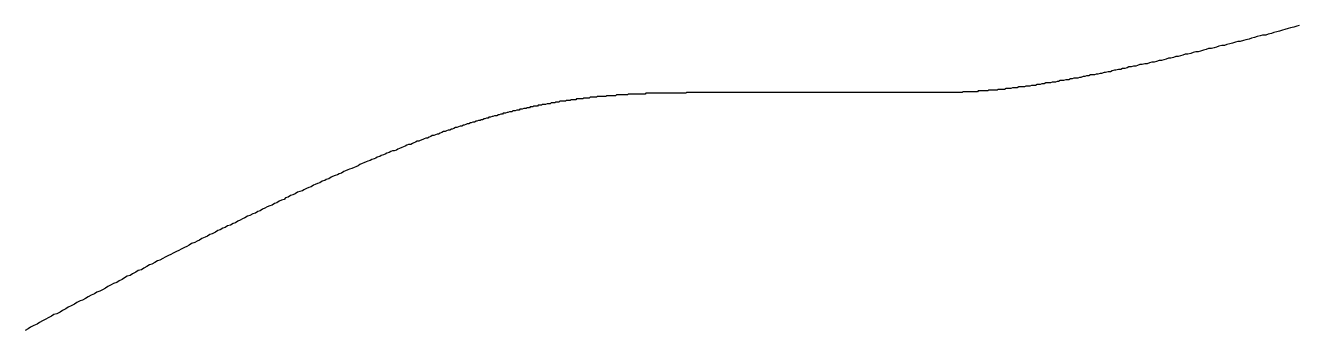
# Model space of a CAD drawing. Header units: millimetres. Extents: x 289 to 9778, y -894 to 6380.
# Drawn here: x 7090.57 to 7106.54, y 544.96 to 548.78 of the extents above; entities that cross this region are included whole.
import ezdxf

# ---------------------------------------------------------------- set-up
doc = ezdxf.new("R2010")
doc.units = ezdxf.units.MM

msp = doc.modelspace()

# ---------------------------------------------------------------- linework, layer by layer
msp.add_polyline3d([(7106.55, 548.778, 0), (7106.52, 548.768, 0), (7106.48, 548.758, 0), (7106.44, 548.748, 0), (7106.41, 548.738, 0), (7106.37, 548.728, 0), (7106.34, 548.718, 0), (7106.3, 548.708, 0), (7106.27, 548.698, 0), (7106.23, 548.688, 0), (7106.2, 548.678, 0), (7106.16, 548.668, 0), (7106.13, 548.658, 0), (7106.09, 548.658, 0), (7106.06, 548.648, 0), (7106.02, 548.638, 0), (7105.99, 548.628, 0), (7105.95, 548.618, 0), (7105.92, 548.608, 0), (7105.88, 548.598, 0), (7105.85, 548.588, 0), (7105.81, 548.578, 0), (7105.78, 548.578, 0), (7105.75, 548.568, 0), (7105.71, 548.558, 0), (7105.68, 548.548, 0), (7105.64, 548.538, 0), (7105.61, 548.528, 0), (7105.58, 548.528, 0), (7105.54, 548.518, 0), (7105.51, 548.508, 0), (7105.48, 548.498, 0), (7105.45, 548.488, 0), (7105.41, 548.488, 0), (7105.38, 548.478, 0), (7105.35, 548.468, 0), (7105.31, 548.458, 0), (7105.28, 548.448, 0), (7105.25, 548.448, 0), (7105.22, 548.438, 0), (7105.19, 548.428, 0), (7105.15, 548.418, 0), (7105.12, 548.418, 0), (7105.09, 548.408, 0), (7105.06, 548.398, 0), (7105.03, 548.388, 0), (7105, 548.388, 0), (7104.97, 548.378, 0), (7104.94, 548.368, 0), (7104.91, 548.368, 0), (7104.88, 548.358, 0), (7104.85, 548.348, 0), (7104.82, 548.338, 0), (7104.79, 548.338, 0), (7104.76, 548.328, 0), (7104.73, 548.318, 0), (7104.7, 548.318, 0), (7104.67, 548.308, 0), (7104.64, 548.298, 0), (7104.61, 548.298, 0), (7104.58, 548.288, 0), (7104.55, 548.288, 0), (7104.52, 548.278, 0), (7104.5, 548.268, 0), (7104.47, 548.268, 0), (7104.44, 548.258, 0), (7104.41, 548.258, 0), (7104.39, 548.248, 0), (7104.36, 548.238, 0), (7104.33, 548.238, 0), (7104.31, 548.228, 0), (7104.28, 548.228, 0), (7104.25, 548.218, 0), (7104.23, 548.218, 0), (7104.2, 548.208, 0), (7104.18, 548.198, 0), (7104.15, 548.198, 0), (7104.12, 548.188, 0), (7104.1, 548.188, 0), (7104.07, 548.178, 0), (7104.05, 548.178, 0), (7104.02, 548.168, 0), (7104, 548.168, 0), (7103.98, 548.158, 0), (7103.95, 548.158, 0), (7103.93, 548.158, 0), (7103.91, 548.148, 0), (7103.88, 548.148, 0), (7103.86, 548.138, 0), (7103.84, 548.138, 0), (7103.81, 548.128, 0), (7103.79, 548.128, 0), (7103.77, 548.118, 0), (7103.75, 548.118, 0), (7103.72, 548.118, 0), (7103.7, 548.108, 0), (7103.68, 548.108, 0), (7103.66, 548.098, 0), (7103.64, 548.098, 0), (7103.62, 548.098, 0), (7103.59, 548.088, 0), (7103.57, 548.088, 0), (7103.55, 548.088, 0), (7103.53, 548.078, 0), (7103.51, 548.078, 0), (7103.49, 548.068, 0), (7103.47, 548.068, 0), (7103.45, 548.068, 0), (7103.43, 548.058, 0), (7103.41, 548.058, 0), (7103.39, 548.058, 0), (7103.37, 548.058, 0), (7103.35, 548.048, 0), (7103.34, 548.048, 0), (7103.32, 548.048, 0), (7103.3, 548.038, 0), (7103.28, 548.038, 0), (7103.26, 548.038, 0), (7103.24, 548.028, 0), (7103.22, 548.028, 0), (7103.21, 548.028, 0), (7103.19, 548.028, 0), (7103.17, 548.018, 0), (7103.15, 548.018, 0), (7103.13, 548.018, 0), (7103.12, 548.018, 0), (7103.1, 548.008, 0), (7103.08, 548.008, 0), (7103.06, 548.008, 0), (7103.05, 548.008, 0), (7103.03, 548.008, 0), (7103.01, 547.998, 0), (7103, 547.998, 0), (7102.98, 547.998, 0), (7102.96, 547.998, 0), (7102.95, 547.998, 0), (7102.93, 547.988, 0), (7102.92, 547.988, 0), (7102.9, 547.988, 0), (7102.88, 547.988, 0), (7102.87, 547.988, 0), (7102.85, 547.978, 0), (7102.84, 547.978, 0), (7102.82, 547.978, 0), (7102.8, 547.978, 0), (7102.79, 547.978, 0), (7102.77, 547.978, 0), (7102.76, 547.968, 0), (7102.74, 547.968, 0), (7102.73, 547.968, 0), (7102.71, 547.968, 0), (7102.7, 547.968, 0), (7102.68, 547.968, 0), (7102.67, 547.968, 0), (7102.65, 547.968, 0), (7102.64, 547.958, 0), (7102.62, 547.958, 0), (7102.61, 547.958, 0), (7102.59, 547.958, 0), (7102.58, 547.958, 0), (7102.57, 547.958, 0), (7102.55, 547.958, 0), (7102.54, 547.958, 0), (7102.52, 547.958, 0), (7102.51, 547.948, 0), (7102.5, 547.948, 0), (7102.48, 547.948, 0), (7102.47, 547.948, 0), (7102.45, 547.948, 0), (7102.44, 547.948, 0), (7102.43, 547.948, 0), (7102.41, 547.948, 0), (7102.4, 547.948, 0), (7102.38, 547.948, 0), (7102.37, 547.948, 0), (7102.36, 547.948, 0), (7102.34, 547.948, 0), (7102.33, 547.948, 0), (7102.32, 547.938, 0), (7102.3, 547.938, 0), (7102.29, 547.938, 0), (7102.28, 547.938, 0), (7102.26, 547.938, 0), (7102.25, 547.938, 0), (7102.24, 547.938, 0), (7102.22, 547.938, 0), (7102.21, 547.938, 0), (7102.2, 547.938, 0), (7102.18, 547.938, 0), (7102.17, 547.938, 0), (7102.16, 547.938, 0), (7102.14, 547.938, 0), (7102.13, 547.938, 0), (7102.12, 547.938, 0), (7102.1, 547.938, 0), (7102.09, 547.938, 0), (7102.08, 547.938, 0), (7102.06, 547.938, 0), (7102.05, 547.938, 0), (7102.04, 547.938, 0), (7102.02, 547.938, 0), (7102.01, 547.938, 0), (7102, 547.938, 0), (7101.98, 547.938, 0), (7101.97, 547.938, 0), (7101.96, 547.938, 0), (7101.94, 547.938, 0), (7101.93, 547.938, 0), (7101.92, 547.938, 0), (7101.9, 547.938, 0), (7101.89, 547.938, 0), (7101.88, 547.938, 0), (7101.86, 547.938, 0), (7101.85, 547.938, 0), (7101.84, 547.938, 0), (7101.82, 547.938, 0), (7101.81, 547.938, 0), (7101.8, 547.938, 0), (7101.78, 547.938, 0), (7101.77, 547.938, 0), (7101.76, 547.938, 0), (7101.74, 547.938, 0), (7101.73, 547.938, 0), (7101.72, 547.938, 0), (7101.7, 547.938, 0), (7101.69, 547.938, 0), (7101.67, 547.938, 0), (7101.66, 547.938, 0), (7101.65, 547.938, 0), (7101.63, 547.938, 0), (7101.62, 547.938, 0), (7101.6, 547.938, 0), (7101.59, 547.938, 0), (7101.57, 547.938, 0), (7101.56, 547.938, 0), (7101.55, 547.938, 0), (7101.53, 547.938, 0), (7101.52, 547.938, 0), (7101.5, 547.938, 0), (7101.49, 547.938, 0), (7101.47, 547.938, 0), (7101.46, 547.938, 0), (7101.44, 547.938, 0), (7101.43, 547.938, 0), (7101.41, 547.938, 0), (7101.4, 547.938, 0), (7101.38, 547.938, 0), (7101.37, 547.938, 0), (7101.35, 547.938, 0), (7101.34, 547.938, 0), (7101.32, 547.938, 0), (7101.31, 547.938, 0), (7101.29, 547.938, 0), (7101.28, 547.938, 0), (7101.26, 547.938, 0), (7101.25, 547.938, 0), (7101.23, 547.938, 0), (7101.22, 547.938, 0), (7101.2, 547.938, 0), (7101.19, 547.938, 0), (7101.17, 547.938, 0), (7101.16, 547.938, 0), (7101.14, 547.938, 0), (7101.12, 547.938, 0), (7101.11, 547.938, 0), (7101.09, 547.938, 0), (7101.08, 547.938, 0), (7101.06, 547.938, 0), (7101.05, 547.938, 0), (7101.03, 547.938, 0), (7101.01, 547.938, 0), (7101, 547.938, 0), (7100.98, 547.938, 0), (7100.97, 547.938, 0), (7100.95, 547.938, 0), (7100.94, 547.938, 0), (7100.92, 547.938, 0), (7100.9, 547.938, 0), (7100.89, 547.938, 0), (7100.87, 547.938, 0), (7100.86, 547.938, 0), (7100.84, 547.938, 0), (7100.82, 547.938, 0), (7100.81, 547.938, 0), (7100.79, 547.938, 0), (7100.78, 547.938, 0), (7100.76, 547.938, 0), (7100.74, 547.938, 0), (7100.73, 547.938, 0), (7100.71, 547.938, 0), (7100.7, 547.938, 0), (7100.68, 547.938, 0), (7100.66, 547.938, 0), (7100.65, 547.938, 0), (7100.63, 547.938, 0), (7100.61, 547.938, 0), (7100.6, 547.938, 0), (7100.58, 547.938, 0), (7100.57, 547.938, 0), (7100.55, 547.938, 0), (7100.53, 547.938, 0), (7100.52, 547.938, 0), (7100.5, 547.938, 0), (7100.49, 547.938, 0), (7100.47, 547.938, 0), (7100.45, 547.938, 0), (7100.44, 547.938, 0), (7100.42, 547.938, 0), (7100.4, 547.938, 0), (7100.39, 547.938, 0), (7100.37, 547.938, 0), (7100.36, 547.938, 0), (7100.34, 547.938, 0), (7100.32, 547.938, 0), (7100.31, 547.938, 0), (7100.29, 547.938, 0), (7100.28, 547.938, 0), (7100.26, 547.938, 0), (7100.24, 547.938, 0), (7100.23, 547.938, 0), (7100.21, 547.938, 0), (7100.19, 547.938, 0), (7100.18, 547.938, 0), (7100.16, 547.938, 0), (7100.15, 547.938, 0), (7100.13, 547.938, 0), (7100.11, 547.938, 0), (7100.1, 547.938, 0), (7100.08, 547.938, 0), (7100.07, 547.938, 0), (7100.05, 547.938, 0), (7100.03, 547.938, 0), (7100.02, 547.938, 0), (7100, 547.938, 0), (7099.99, 547.938, 0), (7099.97, 547.938, 0), (7099.96, 547.938, 0), (7099.94, 547.938, 0), (7099.92, 547.938, 0), (7099.91, 547.938, 0), (7099.89, 547.938, 0), (7099.88, 547.938, 0), (7099.86, 547.938, 0), (7099.85, 547.938, 0), (7099.83, 547.938, 0), (7099.81, 547.938, 0), (7099.8, 547.938, 0), (7099.78, 547.938, 0), (7099.77, 547.938, 0), (7099.75, 547.938, 0), (7099.74, 547.938, 0), (7099.72, 547.938, 0), (7099.71, 547.938, 0), (7099.69, 547.938, 0), (7099.68, 547.938, 0), (7099.66, 547.938, 0), (7099.65, 547.938, 0), (7099.63, 547.938, 0), (7099.62, 547.938, 0), (7099.6, 547.938, 0), (7099.59, 547.938, 0), (7099.57, 547.938, 0), (7099.56, 547.938, 0), (7099.54, 547.938, 0), (7099.53, 547.938, 0), (7099.51, 547.938, 0), (7099.5, 547.938, 0), (7099.48, 547.938, 0), (7099.47, 547.938, 0), (7099.45, 547.938, 0), (7099.44, 547.938, 0), (7099.42, 547.938, 0), (7099.41, 547.938, 0), (7099.39, 547.938, 0), (7099.38, 547.938, 0), (7099.37, 547.938, 0), (7099.35, 547.938, 0), (7099.34, 547.938, 0), (7099.32, 547.938, 0), (7099.31, 547.938, 0), (7099.29, 547.938, 0), (7099.28, 547.938, 0), (7099.27, 547.938, 0), (7099.25, 547.938, 0), (7099.24, 547.938, 0), (7099.23, 547.938, 0), (7099.21, 547.938, 0), (7099.2, 547.938, 0), (7099.18, 547.938, 0), (7099.17, 547.938, 0), (7099.16, 547.938, 0), (7099.14, 547.938, 0), (7099.13, 547.938, 0), (7099.12, 547.938, 0), (7099.1, 547.938, 0), (7099.09, 547.938, 0), (7099.08, 547.938, 0), (7099.06, 547.938, 0), (7099.05, 547.938, 0), (7099.04, 547.938, 0), (7099.03, 547.938, 0), (7099.01, 547.938, 0), (7099, 547.938, 0), (7098.99, 547.938, 0), (7098.97, 547.938, 0), (7098.96, 547.938, 0), (7098.95, 547.938, 0), (7098.94, 547.938, 0), (7098.92, 547.938, 0), (7098.91, 547.938, 0), (7098.9, 547.938, 0), (7098.88, 547.938, 0), (7098.87, 547.938, 0), (7098.86, 547.938, 0), (7098.85, 547.928, 0), (7098.84, 547.928, 0), (7098.82, 547.928, 0), (7098.81, 547.928, 0), (7098.8, 547.928, 0), (7098.79, 547.928, 0), (7098.77, 547.928, 0), (7098.76, 547.928, 0), (7098.75, 547.928, 0), (7098.74, 547.928, 0), (7098.73, 547.928, 0), (7098.71, 547.928, 0), (7098.7, 547.928, 0), (7098.69, 547.928, 0), (7098.68, 547.928, 0), (7098.67, 547.928, 0), (7098.65, 547.928, 0), (7098.64, 547.928, 0), (7098.63, 547.928, 0), (7098.62, 547.928, 0), (7098.61, 547.928, 0), (7098.59, 547.928, 0), (7098.58, 547.928, 0), (7098.57, 547.928, 0), (7098.56, 547.928, 0), (7098.55, 547.928, 0), (7098.54, 547.928, 0), (7098.52, 547.928, 0), (7098.51, 547.928, 0), (7098.5, 547.928, 0), (7098.49, 547.928, 0), (7098.48, 547.928, 0), (7098.47, 547.928, 0), (7098.45, 547.928, 0), (7098.44, 547.928, 0), (7098.43, 547.928, 0), (7098.42, 547.928, 0), (7098.41, 547.928, 0), (7098.4, 547.928, 0), (7098.39, 547.928, 0), (7098.37, 547.928, 0), (7098.36, 547.928, 0), (7098.35, 547.928, 0), (7098.34, 547.918, 0), (7098.33, 547.918, 0), (7098.32, 547.918, 0), (7098.31, 547.918, 0), (7098.3, 547.918, 0), (7098.28, 547.918, 0), (7098.27, 547.918, 0), (7098.26, 547.918, 0), (7098.25, 547.918, 0), (7098.24, 547.918, 0), (7098.23, 547.918, 0), (7098.22, 547.918, 0), (7098.21, 547.918, 0), (7098.19, 547.918, 0), (7098.18, 547.918, 0), (7098.17, 547.918, 0), (7098.16, 547.918, 0), (7098.15, 547.918, 0), (7098.14, 547.918, 0), (7098.13, 547.918, 0), (7098.12, 547.908, 0), (7098.1, 547.908, 0), (7098.09, 547.908, 0), (7098.08, 547.908, 0), (7098.07, 547.908, 0), (7098.06, 547.908, 0), (7098.05, 547.908, 0), (7098.04, 547.908, 0), (7098.03, 547.908, 0), (7098.01, 547.908, 0), (7098, 547.908, 0), (7097.99, 547.908, 0), (7097.98, 547.908, 0), (7097.97, 547.898, 0), (7097.96, 547.898, 0), (7097.95, 547.898, 0), (7097.94, 547.898, 0), (7097.92, 547.898, 0), (7097.91, 547.898, 0), (7097.9, 547.898, 0), (7097.89, 547.898, 0), (7097.88, 547.898, 0), (7097.87, 547.898, 0), (7097.86, 547.898, 0), (7097.85, 547.888, 0), (7097.83, 547.888, 0), (7097.82, 547.888, 0), (7097.81, 547.888, 0), (7097.8, 547.888, 0), (7097.79, 547.888, 0), (7097.78, 547.888, 0), (7097.77, 547.888, 0), (7097.75, 547.888, 0), (7097.74, 547.888, 0), (7097.73, 547.878, 0), (7097.72, 547.878, 0), (7097.71, 547.878, 0), (7097.7, 547.878, 0), (7097.68, 547.878, 0), (7097.67, 547.878, 0), (7097.66, 547.878, 0), (7097.65, 547.878, 0), (7097.64, 547.868, 0), (7097.63, 547.868, 0), (7097.61, 547.868, 0), (7097.6, 547.868, 0), (7097.59, 547.868, 0), (7097.58, 547.868, 0), (7097.57, 547.868, 0), (7097.56, 547.858, 0), (7097.54, 547.858, 0), (7097.53, 547.858, 0), (7097.52, 547.858, 0), (7097.51, 547.858, 0), (7097.5, 547.858, 0), (7097.48, 547.858, 0), (7097.47, 547.848, 0), (7097.46, 547.848, 0), (7097.45, 547.848, 0), (7097.44, 547.848, 0), (7097.42, 547.848, 0), (7097.41, 547.848, 0), (7097.4, 547.838, 0), (7097.39, 547.838, 0), (7097.37, 547.838, 0), (7097.36, 547.838, 0), (7097.35, 547.838, 0), (7097.34, 547.828, 0), (7097.32, 547.828, 0), (7097.31, 547.828, 0), (7097.3, 547.828, 0), (7097.29, 547.828, 0), (7097.27, 547.828, 0), (7097.26, 547.818, 0), (7097.25, 547.818, 0), (7097.24, 547.818, 0), (7097.22, 547.818, 0), (7097.21, 547.808, 0), (7097.2, 547.808, 0), (7097.18, 547.808, 0), (7097.17, 547.808, 0), (7097.16, 547.808, 0), (7097.15, 547.798, 0), (7097.13, 547.798, 0), (7097.12, 547.798, 0), (7097.11, 547.798, 0), (7097.09, 547.788, 0), (7097.08, 547.788, 0), (7097.07, 547.788, 0), (7097.05, 547.788, 0), (7097.04, 547.778, 0), (7097.03, 547.778, 0), (7097.01, 547.778, 0), (7097, 547.778, 0), (7096.99, 547.768, 0), (7096.97, 547.768, 0), (7096.96, 547.768, 0), (7096.94, 547.768, 0), (7096.93, 547.758, 0), (7096.92, 547.758, 0), (7096.9, 547.758, 0), (7096.89, 547.748, 0), (7096.87, 547.748, 0), (7096.86, 547.748, 0), (7096.85, 547.738, 0), (7096.83, 547.738, 0), (7096.82, 547.738, 0), (7096.8, 547.728, 0), (7096.79, 547.728, 0), (7096.77, 547.728, 0), (7096.76, 547.718, 0), (7096.74, 547.718, 0), (7096.73, 547.718, 0), (7096.71, 547.708, 0), (7096.7, 547.708, 0), (7096.68, 547.708, 0), (7096.67, 547.698, 0), (7096.65, 547.698, 0), (7096.64, 547.698, 0), (7096.62, 547.688, 0), (7096.61, 547.688, 0), (7096.59, 547.678, 0), (7096.58, 547.678, 0), (7096.56, 547.678, 0), (7096.55, 547.668, 0), (7096.53, 547.668, 0), (7096.51, 547.658, 0), (7096.5, 547.658, 0), (7096.48, 547.648, 0), (7096.47, 547.648, 0), (7096.45, 547.648, 0), (7096.43, 547.638, 0), (7096.42, 547.638, 0), (7096.4, 547.628, 0), (7096.38, 547.628, 0), (7096.37, 547.618, 0), (7096.35, 547.618, 0), (7096.33, 547.608, 0), (7096.32, 547.608, 0), (7096.3, 547.598, 0), (7096.28, 547.598, 0), (7096.27, 547.588, 0), (7096.25, 547.588, 0), (7096.23, 547.578, 0), (7096.22, 547.578, 0), (7096.2, 547.568, 0), (7096.18, 547.568, 0), (7096.16, 547.558, 0), (7096.15, 547.558, 0), (7096.13, 547.548, 0), (7096.11, 547.548, 0), (7096.09, 547.538, 0), (7096.07, 547.528, 0), (7096.06, 547.528, 0), (7096.04, 547.518, 0), (7096.02, 547.518, 0), (7096, 547.508, 0), (7095.98, 547.498, 0), (7095.96, 547.498, 0), (7095.94, 547.488, 0), (7095.92, 547.478, 0), (7095.91, 547.478, 0), (7095.89, 547.468, 0), (7095.87, 547.468, 0), (7095.85, 547.458, 0), (7095.83, 547.448, 0), (7095.81, 547.448, 0), (7095.79, 547.438, 0), (7095.77, 547.428, 0), (7095.75, 547.418, 0), (7095.73, 547.418, 0), (7095.71, 547.408, 0), (7095.69, 547.398, 0), (7095.67, 547.398, 0), (7095.65, 547.388, 0), (7095.63, 547.378, 0), (7095.61, 547.368, 0), (7095.59, 547.368, 0), (7095.57, 547.358, 0), (7095.55, 547.348, 0), (7095.52, 547.338, 0), (7095.5, 547.328, 0), (7095.48, 547.328, 0), (7095.46, 547.318, 0), (7095.44, 547.308, 0), (7095.42, 547.298, 0), (7095.4, 547.288, 0), (7095.37, 547.288, 0), (7095.35, 547.278, 0), (7095.33, 547.268, 0), (7095.31, 547.258, 0), (7095.29, 547.248, 0), (7095.26, 547.238, 0), (7095.24, 547.228, 0), (7095.22, 547.218, 0), (7095.19, 547.208, 0), (7095.17, 547.208, 0), (7095.15, 547.198, 0), (7095.13, 547.188, 0), (7095.1, 547.178, 0), (7095.08, 547.168, 0), (7095.06, 547.158, 0), (7095.03, 547.148, 0), (7095.01, 547.138, 0), (7094.98, 547.128, 0), (7094.96, 547.118, 0), (7094.94, 547.108, 0), (7094.91, 547.098, 0), (7094.89, 547.088, 0), (7094.86, 547.078, 0), (7094.84, 547.068, 0), (7094.81, 547.058, 0), (7094.79, 547.048, 0), (7094.76, 547.038, 0), (7094.74, 547.018, 0), (7094.71, 547.008, 0), (7094.69, 546.998, 0), (7094.66, 546.988, 0), (7094.63, 546.978, 0), (7094.61, 546.968, 0), (7094.58, 546.958, 0), (7094.56, 546.948, 0), (7094.53, 546.928, 0), (7094.5, 546.918, 0), (7094.48, 546.908, 0), (7094.45, 546.898, 0), (7094.42, 546.888, 0), (7094.4, 546.878, 0), (7094.37, 546.858, 0), (7094.34, 546.848, 0), (7094.32, 546.838, 0), (7094.29, 546.828, 0), (7094.26, 546.808, 0), (7094.23, 546.798, 0), (7094.2, 546.788, 0), (7094.18, 546.778, 0), (7094.15, 546.758, 0), (7094.12, 546.748, 0), (7094.09, 546.738, 0), (7094.06, 546.718, 0), (7094.04, 546.708, 0), (7094.01, 546.698, 0), (7093.98, 546.688, 0), (7093.95, 546.668, 0), (7093.92, 546.658, 0), (7093.89, 546.648, 0), (7093.86, 546.628, 0), (7093.83, 546.618, 0), (7093.81, 546.598, 0), (7093.78, 546.588, 0), (7093.75, 546.578, 0), (7093.72, 546.558, 0), (7093.69, 546.548, 0), (7093.66, 546.528, 0), (7093.63, 546.518, 0), (7093.6, 546.508, 0), (7093.57, 546.488, 0), (7093.54, 546.478, 0), (7093.51, 546.458, 0), (7093.48, 546.448, 0), (7093.45, 546.428, 0), (7093.42, 546.418, 0), (7093.38, 546.398, 0), (7093.35, 546.388, 0), (7093.32, 546.368, 0), (7093.29, 546.358, 0), (7093.26, 546.338, 0), (7093.23, 546.328, 0), (7093.2, 546.308, 0), (7093.17, 546.298, 0), (7093.14, 546.278, 0), (7093.1, 546.268, 0), (7093.07, 546.248, 0), (7093.04, 546.238, 0), (7093.01, 546.218, 0), (7092.98, 546.208, 0), (7092.95, 546.188, 0), (7092.91, 546.168, 0), (7092.88, 546.158, 0), (7092.85, 546.138, 0), (7092.82, 546.128, 0), (7092.78, 546.108, 0), (7092.75, 546.088, 0), (7092.72, 546.078, 0), (7092.69, 546.058, 0), (7092.65, 546.048, 0), (7092.62, 546.028, 0), (7092.59, 546.008, 0), (7092.56, 545.998, 0), (7092.52, 545.978, 0), (7092.49, 545.958, 0), (7092.46, 545.948, 0), (7092.42, 545.928, 0), (7092.39, 545.908, 0), (7092.36, 545.898, 0), (7092.32, 545.878, 0), (7092.29, 545.858, 0), (7092.25, 545.838, 0), (7092.22, 545.828, 0), (7092.19, 545.808, 0), (7092.15, 545.788, 0), (7092.12, 545.778, 0), (7092.09, 545.758, 0), (7092.05, 545.738, 0), (7092.02, 545.718, 0), (7091.98, 545.708, 0), (7091.95, 545.688, 0), (7091.91, 545.668, 0), (7091.88, 545.648, 0), (7091.84, 545.638, 0), (7091.81, 545.618, 0), (7091.78, 545.598, 0), (7091.74, 545.578, 0), (7091.71, 545.558, 0), (7091.67, 545.548, 0), (7091.64, 545.528, 0), (7091.6, 545.508, 0), (7091.57, 545.488, 0), (7091.53, 545.468, 0), (7091.5, 545.448, 0), (7091.46, 545.438, 0), (7091.43, 545.418, 0), (7091.39, 545.398, 0), (7091.35, 545.378, 0), (7091.32, 545.358, 0), (7091.28, 545.338, 0), (7091.25, 545.328, 0), (7091.21, 545.308, 0), (7091.18, 545.288, 0), (7091.14, 545.268, 0), (7091.1, 545.248, 0), (7091.07, 545.228, 0), (7091.03, 545.208, 0), (7091, 545.188, 0), (7090.96, 545.168, 0), (7090.92, 545.158, 0), (7090.89, 545.138, 0), (7090.85, 545.118, 0), (7090.82, 545.098, 0), (7090.78, 545.078, 0), (7090.74, 545.058, 0), (7090.71, 545.038, 0), (7090.67, 545.018, 0), (7090.63, 544.998, 0), (7090.6, 544.978, 0), (7090.56, 544.958, 0)])

doc.saveas('drawing.dxf')
